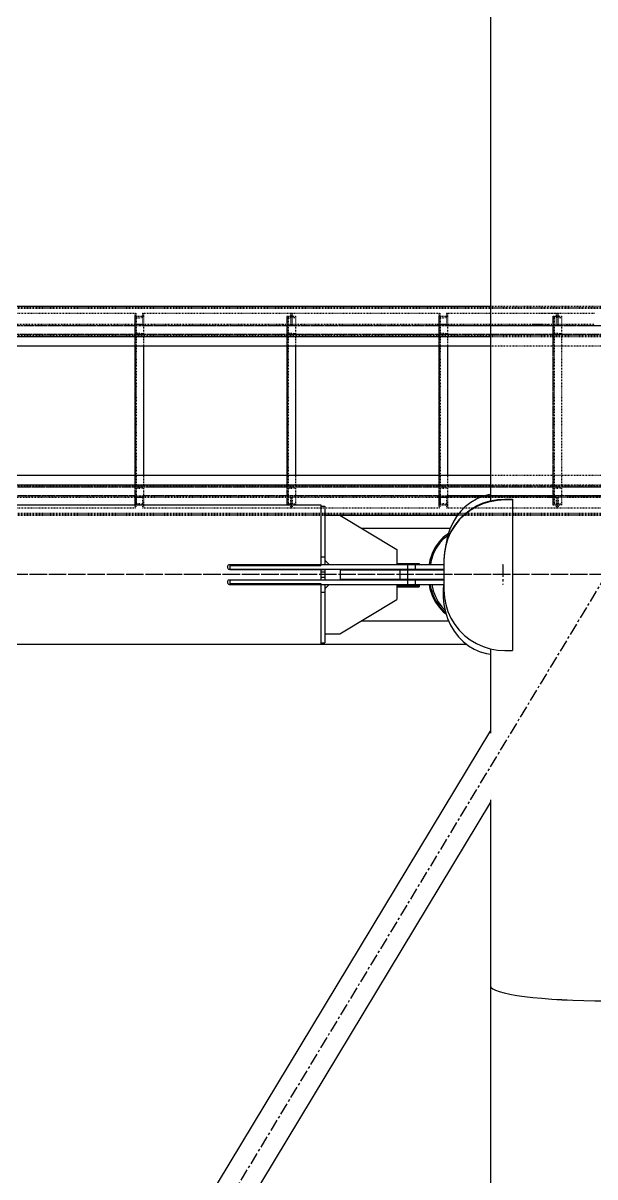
# Model space of a CAD drawing. Header units: millimetres. Extents: x 5143 to 30813, y 232 to 21408.
# Drawn here: x 22516 to 22893, y 5504 to 6263 of the extents above; entities that cross this region are included whole.
import ezdxf

# ---------------------------------------------------------------- set-up
doc = ezdxf.new("R2010")
doc.units = ezdxf.units.MM
doc.header["$LTSCALE"] = 0.25
for name, pattern in [('CENTER', [50.8, 31.75, -6.35, 6.35, -6.35]), ('XKITLINE00', [0]), ('XKITLINE02', [4, 2, -2]), ('XKITLINE03', [6, 3, -1, 1, -1])]:
    doc.linetypes.add(name, pattern=pattern)

msp = doc.modelspace()

# ---------------------------------------------------------------- linework, layer by layer
at = {"color": 8, "linetype": 'XKITLINE00'}
for p, q in [((22823.8, 7286.23), (22823.8, 5948.74)), ((20275, 5945.97), (22712.3, 5945.97)), ((22712.3, 5945.97), (22712.3, 5945.64)), ((22807.41, 5945.1), (22810.89, 5947.84)), ((22810.89, 5947.84), (22814.63, 5950.07)), ((22814.63, 5950.07), (22818.58, 5951.78)), ((22814.64, 5945.32), (22819.04, 5947.29)), ((22814.64, 5944.94), (22819.04, 5946.91)), ((22818.58, 5951.78), (22822.68, 5952.93)), ((22819.04, 5947.29), (22823.65, 5948.72)), ((22819.04, 5946.91), (22823.65, 5948.33)), ((22822.68, 5952.93), (22823.8, 5953.08)), ((22823.65, 5948.72), (22828.41, 5949.58)), ((22823.65, 5948.33), (22828.41, 5949.2)), ((22828.41, 5949.58), (22833.23, 5949.87)), ((22828.41, 5949.2), (22833.23, 5949.49)), ((22833.23, 5949.87), (22838.23, 5949.87)), ((22833.23, 5949.87), (22833.23, 5949.49)), ((22833.23, 5949.49), (22838.23, 5949.49)), ((22838.23, 5949.87), (22838.23, 5850.3)), ((22712.3, 5944.65), (22712.29, 5943.01)), ((22712.29, 5943.01), (22712.29, 5940.74)), ((22712.29, 5940.74), (22712.29, 5937.89)), ((22712.3, 5945.64), (22712.3, 5944.65)), ((22712.3, 5945.2), (22714.8, 5945.2)), ((22714.8, 5944.62), (22714.79, 5943.46)), ((22714.79, 5943.46), (22714.79, 5941.75)), ((22714.79, 5941.75), (22714.79, 5939.49)), ((22714.79, 5939.49), (22714.79, 5936.73)), ((22714.79, 5939.27), (22724.79, 5939.27)), ((22714.8, 5945.2), (22714.8, 5944.62)), ((22724.79, 5939.27), (22762.29, 5916.77)), ((22801.45, 5938.3), (22799.04, 5934.33)), ((22804.25, 5941.9), (22801.45, 5938.3)), ((22803.29, 5936.5), (22806.7, 5939.89)), ((22803.29, 5936.12), (22806.7, 5939.51)), ((22807.41, 5945.1), (22804.25, 5941.9)), ((22806.7, 5939.89), (22810.5, 5942.85)), ((22806.7, 5939.51), (22810.5, 5942.46)), ((22810.5, 5942.85), (22814.64, 5945.32)), ((22810.5, 5942.46), (22814.64, 5944.94)), ((22712.29, 5937.89), (22712.29, 5934.48)), ((22712.29, 5934.48), (22712.29, 5930.58)), ((22712.29, 5930.58), (22712.29, 5926.24)), ((22714.79, 5936.73), (22714.79, 5933.5)), ((22714.79, 5933.5), (22714.79, 5929.83)), ((22738.96, 5930.77), (22797.41, 5930.77)), ((22799.04, 5934.33), (22797.07, 5930.05)), ((22800.31, 5932.73), (22797.81, 5928.63)), ((22800.31, 5932.35), (22797.81, 5928.25)), ((22803.29, 5936.5), (22800.31, 5932.73)), ((22803.29, 5936.12), (22800.31, 5932.35)), ((22712.29, 5926.24), (22712.29, 5921.51)), ((22714.79, 5929.83), (22714.79, 5925.79)), ((22714.79, 5925.79), (22714.79, 5921.41)), ((22792.97, 5924.95), (22790.03, 5921.84)), ((22793.42, 5924.18), (22790.57, 5921.17)), ((22792.97, 5924.95), (22796.18, 5927.38)), ((22793.42, 5924.18), (22795.69, 5925.9)), ((22795.83, 5924.26), (22794.39, 5919.69)), ((22795.83, 5923.88), (22794.39, 5919.31)), ((22795.57, 5925.54), (22794.55, 5920.85)), ((22797.07, 5930.05), (22795.57, 5925.54)), ((22797.81, 5928.63), (22795.83, 5924.26)), ((22797.81, 5928.25), (22795.83, 5923.88)), ((22712.29, 5921.51), (22712.29, 5916.48)), ((22712.29, 5916.48), (22712.29, 5911.21)), ((22714.79, 5921.41), (22714.79, 5916.76)), ((22714.79, 5916.76), (22714.79, 5911.89)), ((22762.29, 5916.77), (22762.29, 5906.77)), ((22787.52, 5918.2), (22785.5, 5914.12)), ((22788.14, 5917.64), (22786.18, 5913.69)), ((22790.03, 5921.84), (22787.52, 5918.2)), ((22790.57, 5921.17), (22788.14, 5917.64)), ((22794.39, 5919.69), (22793.52, 5914.98)), ((22794.39, 5919.31), (22793.52, 5914.59)), ((22794.55, 5920.85), (22794.44, 5919.86)), ((22712.29, 5911.89), (22714.79, 5911.89)), ((22712.29, 5911.21), (22712.29, 5906.87)), ((22714.79, 5911.89), (22714.79, 5906.87)), ((22714.79, 5909.77), (22717.79, 5906.77)), ((22784.01, 5909.7), (22783.47, 5906.87)), ((22785.5, 5914.12), (22784.01, 5909.7)), ((22784.75, 5909.41), (22784.25, 5906.87)), ((22786.18, 5913.69), (22784.75, 5909.41)), ((22793.52, 5914.98), (22793.23, 5910.19)), ((22793.52, 5914.59), (22793.23, 5909.81)), ((22793.23, 5910.19), (22793.23, 5889.97)), ((22650.78, 5905.78), (22650.71, 5905.47)), ((22650.71, 5905.47), (22650.71, 5905.08)), ((22650.71, 5905.08), (22650.8, 5904.71)), ((22650.8, 5905.84), (22650.78, 5905.78)), ((22650.98, 5906.18), (22650.8, 5905.84)), ((22650.8, 5904.71), (22650.98, 5904.37)), ((22651.23, 5906.47), (22650.98, 5906.18)), ((22650.98, 5904.37), (22651.23, 5904.08)), ((22651.23, 5906.47), (22651.55, 5906.69)), ((22651.23, 5904.08), (22651.55, 5903.86)), ((22651.55, 5906.69), (22651.91, 5906.83)), ((22651.55, 5903.86), (22651.91, 5903.72)), ((22651.91, 5906.83), (22652.29, 5906.87)), ((22651.91, 5903.72), (22652.29, 5903.67)), ((22652.29, 5906.87), (22712.29, 5906.87)), ((22652.29, 5906.77), (22652.29, 5906.19)), ((22652.29, 5906.77), (22793.23, 5906.77)), ((22652.29, 5906.19), (22712.29, 5906.19)), ((22652.29, 5906.19), (22652.29, 5903.77)), ((22652.29, 5903.77), (22793.23, 5903.77)), ((22652.29, 5903.67), (22712.29, 5903.67)), ((22712.29, 5906.87), (22714.79, 5906.87)), ((22712.29, 5906.77), (22712.29, 5906.19)), ((22712.29, 5903.67), (22712.29, 5900.27)), ((22712.29, 5903.67), (22714.79, 5903.67)), ((22712.29, 5901.98), (22714.79, 5901.98)), ((22712.29, 5900.27), (22712.29, 5896.87)), ((22714.79, 5903.67), (22714.79, 5896.87)), ((22724.82, 5903.27), (22724.82, 5897.27)), ((22724.82, 5903.27), (22764.2, 5903.27)), ((22747.4, 5903.77), (22747.48, 5903.72)), ((22747.48, 5903.72), (22748.25, 5903.72)), ((22747.48, 5903.72), (22747.71, 5903.67)), ((22747.71, 5903.67), (22762.3, 5903.67)), ((22748.17, 5903.77), (22748.25, 5903.72)), ((22748.25, 5903.72), (22748.47, 5903.67)), ((22762.29, 5907.57), (22776.9, 5907.57)), ((22762.3, 5903.77), (22762.3, 5903.27)), ((22764.2, 5903.27), (22764.2, 5897.27)), ((22764.2, 5903.27), (22793.23, 5903.27)), ((22769.29, 5906.77), (22769.29, 5903.77)), ((22769.29, 5903.27), (22769.29, 5897.27)), ((22769.3, 5907.57), (22769.3, 5906.77)), ((22774.28, 5906.77), (22774.28, 5903.77)), ((22776.3, 5903.77), (22776.3, 5903.27)), ((22776.3, 5903.67), (22783.53, 5903.67)), ((22776.9, 5907.57), (22776.9, 5906.77)), ((22776.9, 5906.87), (22784.25, 5906.87)), ((22783.02, 5903.67), (22783, 5903.27)), ((22783.53, 5903.67), (22783.5, 5903.27)), ((22783.53, 5903.67), (22793.23, 5903.67)), ((22784.71, 5903.67), (22784.68, 5903.27)), ((22650.8, 5895.84), (22650.71, 5895.47)), ((22650.71, 5895.47), (22650.71, 5895.08)), ((22650.71, 5895.08), (22650.78, 5894.77)), ((22650.78, 5894.77), (22650.8, 5894.71)), ((22650.98, 5896.18), (22650.8, 5895.84)), ((22650.8, 5894.71), (22650.98, 5894.37)), ((22651.23, 5896.47), (22650.98, 5896.18)), ((22650.98, 5894.37), (22651.23, 5894.08)), ((22651.23, 5896.47), (22651.55, 5896.69)), ((22651.23, 5894.08), (22651.55, 5893.86)), ((22651.55, 5896.69), (22651.91, 5896.83)), ((22651.55, 5893.86), (22651.91, 5893.72)), ((22651.91, 5896.83), (22652.29, 5896.87)), ((22651.91, 5893.72), (22652.29, 5893.67)), ((22652.29, 5896.87), (22712.29, 5896.87)), ((22652.29, 5896.77), (22793.23, 5896.77)), ((22652.29, 5896.77), (22652.29, 5894.36)), ((22652.29, 5894.36), (22712.29, 5894.36)), ((22652.29, 5894.36), (22652.29, 5893.77)), ((22652.29, 5893.77), (22774.28, 5893.77)), ((22652.29, 5893.67), (22712.29, 5893.67)), ((22712.29, 5898.57), (22714.79, 5898.57)), ((22712.29, 5896.87), (22714.79, 5896.87)), ((22712.29, 5894.36), (22712.29, 5893.77)), ((22712.29, 5893.67), (22712.29, 5889.34)), ((22712.29, 5893.67), (22714.79, 5893.67)), ((22714.79, 5890.77), (22717.79, 5893.77)), ((22714.79, 5893.67), (22714.79, 5888.66)), ((22724.82, 5897.27), (22793.23, 5897.27)), ((22747.4, 5896.77), (22747.48, 5896.83)), ((22747.48, 5896.83), (22747.71, 5896.87)), ((22747.48, 5896.83), (22748.25, 5896.83)), ((22747.71, 5896.87), (22762.3, 5896.87)), ((22748.17, 5896.77), (22748.25, 5896.83)), ((22748.25, 5896.83), (22748.47, 5896.87)), ((22762.29, 5893.77), (22762.29, 5883.77)), ((22762.29, 5892.97), (22776.9, 5892.97)), ((22762.29, 5892.97), (22776.9, 5892.97)), ((22762.3, 5897.27), (22762.3, 5896.77)), ((22769.29, 5896.77), (22769.29, 5893.77)), ((22769.3, 5893.77), (22769.3, 5892.97)), ((22769.3, 5892.97), (22769.3, 5892.17)), ((22774.28, 5896.77), (22774.28, 5893.77)), ((22774.28, 5893.77), (22793.23, 5893.77)), ((22776.3, 5897.27), (22776.3, 5896.77)), ((22776.3, 5896.87), (22783.53, 5896.87)), ((22776.9, 5893.77), (22776.9, 5892.97)), ((22776.9, 5893.67), (22783.97, 5893.67)), ((22776.9, 5892.97), (22776.9, 5892.17)), ((22783, 5897.27), (22783.02, 5896.87)), ((22783.47, 5893.67), (22784.01, 5890.85)), ((22783.5, 5897.27), (22783.53, 5896.87)), ((22783.53, 5896.87), (22792.99, 5896.87)), ((22783.97, 5893.67), (22784.96, 5889.63)), ((22783.97, 5893.67), (22792.81, 5893.67)), ((22784.68, 5897.27), (22784.71, 5896.87)), ((22785.15, 5893.67), (22786.14, 5889.63)), ((22792.82, 5893.77), (22792.62, 5890.1)), ((22793.01, 5897.27), (22792.98, 5896.77)), ((22712.29, 5889.34), (22712.29, 5884.07)), ((22712.29, 5888.66), (22714.79, 5888.66)), ((22714.79, 5888.66), (22714.79, 5883.79)), ((22762.29, 5892.17), (22776.9, 5892.17)), ((22784.01, 5890.85), (22785.5, 5886.43)), ((22784.96, 5889.63), (22786.4, 5885.81)), ((22784.96, 5889.63), (22786.14, 5889.63)), ((22785.5, 5886.43), (22787.52, 5882.35)), ((22786.14, 5889.63), (22787.58, 5885.81)), ((22786.4, 5885.81), (22788.27, 5882.27)), ((22787.58, 5885.81), (22789.45, 5882.27)), ((22792.62, 5890.1), (22792.61, 5885.27)), ((22792.61, 5885.27), (22793.11, 5880.47)), ((22793.23, 5889.97), (22793.52, 5885.19)), ((22793.52, 5885.19), (22794.39, 5880.48)), ((22712.29, 5884.07), (22712.29, 5879.04)), ((22712.29, 5879.04), (22712.29, 5874.31)), ((22714.79, 5883.79), (22714.79, 5879.14)), ((22714.79, 5879.14), (22714.79, 5874.76)), ((22724.79, 5861.27), (22762.29, 5883.77)), ((22787.52, 5882.35), (22790.03, 5878.71)), ((22788.27, 5882.27), (22790.52, 5879.09)), ((22789.45, 5882.27), (22791.7, 5879.09)), ((22790.03, 5878.71), (22792.97, 5875.6)), ((22790.52, 5879.09), (22793.11, 5876.34)), ((22791.7, 5879.09), (22793.91, 5876.75)), ((22793.11, 5880.47), (22794.11, 5875.78)), ((22794.39, 5880.48), (22795.83, 5875.91)), ((22712.29, 5874.31), (22712.29, 5869.97)), ((22712.29, 5869.97), (22712.29, 5866.07)), ((22714.79, 5874.76), (22714.79, 5870.72)), ((22714.79, 5870.72), (22714.79, 5867.05)), ((22792.97, 5875.6), (22794.57, 5874.39)), ((22793.11, 5876.34), (22794.22, 5875.47)), ((22794.11, 5875.78), (22795.6, 5871.26)), ((22795.6, 5871.26), (22797.56, 5866.98)), ((22795.83, 5875.91), (22797.81, 5871.54)), ((22797.81, 5871.54), (22800.31, 5867.44)), ((22712.29, 5866.07), (22712.29, 5862.66)), ((22712.29, 5862.66), (22712.29, 5859.81)), ((22714.79, 5867.05), (22714.79, 5863.82)), ((22714.79, 5863.82), (22714.79, 5861.06)), ((22738.96, 5869.77), (22796.28, 5869.77)), ((22797.56, 5866.98), (22799.95, 5863)), ((22799.95, 5863), (22802.74, 5859.37)), ((22800.31, 5867.44), (22803.29, 5863.67)), ((22803.29, 5863.67), (22806.7, 5860.28)), ((22712.29, 5859.81), (22712.29, 5857.54)), ((22712.29, 5857.54), (22712.3, 5855.9)), ((22712.3, 5855.9), (22712.3, 5854.91)), ((22712.3, 5855.35), (22714.8, 5855.35)), ((22712.3, 5854.91), (22712.3, 5854.57)), ((22714.79, 5861.27), (22724.79, 5861.27)), ((22714.79, 5861.06), (22714.79, 5858.8)), ((22714.79, 5858.8), (22714.79, 5857.09)), ((22714.79, 5857.09), (22714.8, 5855.93)), ((22714.8, 5855.93), (22714.8, 5855.35)), ((22802.74, 5859.37), (22805.89, 5856.17)), ((22805.89, 5856.17), (22809.36, 5853.41)), ((22806.7, 5860.28), (22810.5, 5857.32)), ((22810.5, 5857.32), (22814.64, 5854.84)), ((22814.64, 5854.84), (22819.04, 5852.88)), ((21865.32, 5854.57), (22712.3, 5854.57)), ((22712.3, 5854.57), (22807.9, 5854.57)), ((22809.36, 5853.41), (22813.1, 5851.16)), ((22813.1, 5851.16), (22817.04, 5849.44)), ((22817.04, 5849.44), (22821.14, 5848.27)), ((22819.04, 5852.88), (22823.65, 5851.45)), ((22821.14, 5848.27), (22823.8, 5847.9)), ((22823.65, 5851.45), (22828.41, 5850.59)), ((22823.8, 5851.43), (22823.8, 5795.96)), ((22828.41, 5850.59), (22833.23, 5850.3)), ((22833.23, 5850.3), (22838.23, 5850.3)), ((22823.8, 5797.68), (22383.53, 5068.81)), ((22823.8, 5750.56), (22397.15, 5044.23)), ((22823.8, 5752.13), (22823.8, 5629.8)), ((22823.8, 5629.8), (22824.16, 5628.85)), ((22823.8, 5629.8), (22823.8, 4398.37)), ((22823.8, 5629.8), (22824.16, 5628.85)), ((22824.16, 5628.85), (22825.26, 5627.91)), ((22824.16, 5628.85), (22825.26, 5627.91)), ((22825.26, 5627.91), (22827.08, 5626.99)), ((22827.08, 5626.99), (22829.6, 5626.09)), ((22827.08, 5626.99), (22829.6, 5626.09)), ((22829.6, 5626.09), (22832.79, 5625.23)), ((22829.6, 5626.09), (22832.79, 5625.23)), ((22832.79, 5625.23), (22836.64, 5624.41)), ((22832.79, 5625.23), (22836.64, 5624.42)), ((22836.64, 5624.42), (22841.09, 5623.65)), ((22836.64, 5624.41), (22841.09, 5623.64)), ((22841.09, 5623.65), (22846.11, 5622.95)), ((22841.09, 5623.64), (22846.11, 5622.94)), ((22846.11, 5622.95), (22851.65, 5622.31)), ((22846.11, 5622.94), (22851.65, 5622.3)), ((22851.65, 5622.31), (22857.66, 5621.74)), ((22851.65, 5622.3), (22857.66, 5621.73)), ((22857.66, 5621.74), (22864.07, 5621.25)), ((22857.66, 5621.73), (22864.07, 5621.24)), ((22864.07, 5621.25), (22870.83, 5620.85)), ((22864.07, 5621.24), (22870.83, 5620.83)), ((22870.83, 5620.85), (22877.88, 5620.52)), ((22870.83, 5620.83), (22877.88, 5620.51)), ((22877.88, 5620.52), (22885.13, 5620.29)), ((22877.88, 5620.51), (22885.13, 5620.28)), ((22885.13, 5620.29), (22892.53, 5620.15)), ((22885.13, 5620.28), (22892.53, 5620.14)), ((22892.53, 5620.15), (22900, 5620.11)), ((22892.53, 5620.14), (22900, 5620.1))]:
    msp.add_line(p, q, dxfattribs=at)
at = {"color": 7, "linetype": 'XKITLINE00'}
for p, q in [((22140, 6076.68), (22823.8, 6076.68)), ((22140, 6056.68), (22823.8, 6056.68)), ((22140, 6050.48), (22823.8, 6050.48)), ((22590, 6050.48), (22590, 5965.48)), ((22595.5, 6050.48), (22595.5, 5965.48)), ((22690, 6050.48), (22690, 5965.48)), ((22695.5, 6050.48), (22695.5, 5965.48)), ((22790, 6050.48), (22790, 5965.48)), ((22795.5, 6050.48), (22795.5, 5965.48)), ((22140, 5965.48), (22823.8, 5965.48)), ((22140, 5959.3), (22823.8, 5959.3)), ((22714.79, 5939.3), (22802.22, 5939.3))]:
    msp.add_line(p, q, dxfattribs=at)
at = {"color": 3, "linetype": 'XKITLINE02'}
for p, q in [((22140, 6075.83), (22956.46, 6075.83)), ((22140, 6075.3), (22953.65, 6075.29)), ((22823.8, 6076.68), (22956.46, 6076.68)), ((22492.75, 6071.98), (22590.42, 6071.98)), ((22589.83, 6071.98), (22589.83, 6063.98)), ((22590, 6069.98), (22590, 5945.98)), ((22590, 6069.98), (22590, 6050.48)), ((22590, 6069.98), (22595.5, 6069.98)), ((22590, 6069.98), (22595.5, 6069.98)), ((22590, 6069.98), (22590, 6057.98)), ((22590.42, 6071.98), (22590.42, 6064.78)), ((22590.7, 6069.98), (22590.7, 5945.98)), ((22590.7, 6068.91), (22595.5, 6069.3)), ((22590.7, 6068.91), (22590.7, 6059.04)), ((22594.89, 6071.98), (22594.89, 6064.78)), ((22594.89, 6071.98), (22692.75, 6071.98)), ((22595.47, 6071.98), (22595.47, 6063.98)), ((22595.5, 6069.98), (22595.5, 5945.98)), ((22595.5, 6069.98), (22595.5, 6050.48)), ((22595.5, 6069.98), (22595.5, 6069.3)), ((22690, 6069.98), (22690, 5945.98)), ((22690, 6069.98), (22690, 6050.48)), ((22690, 6069.98), (22695.5, 6069.98)), ((22690, 6069.98), (22695.5, 6069.98)), ((22690, 6069.98), (22690, 6057.98)), ((22690.7, 6069.98), (22690.7, 5945.98)), ((22690.7, 6068.91), (22695.5, 6069.3)), ((22690.7, 6068.91), (22690.7, 6059.04)), ((22692.17, 6071.98), (22692.17, 6064.78)), ((22692.75, 6071.98), (22790.42, 6071.98)), ((22692.75, 6071.98), (22692.75, 6063.98)), ((22692.75, 6071.98), (22692.75, 6063.98)), ((22693.33, 6071.98), (22693.33, 6064.78)), ((22695.5, 6069.98), (22695.5, 5945.98)), ((22695.5, 6069.98), (22695.5, 6050.48)), ((22695.5, 6069.98), (22695.5, 6069.3)), ((22789.83, 6071.98), (22789.83, 6063.98)), ((22790, 6069.98), (22790, 5945.98)), ((22790, 6069.98), (22790, 6050.48)), ((22790, 6069.98), (22795.5, 6069.98)), ((22790, 6069.98), (22795.5, 6069.98)), ((22790, 6069.98), (22790, 6057.98)), ((22790.42, 6071.98), (22790.42, 6064.78)), ((22790.7, 6069.98), (22790.7, 5945.98)), ((22790.7, 6068.91), (22795.5, 6069.3)), ((22790.7, 6068.91), (22790.7, 6059.04)), ((22794.81, 6071.98), (22794.81, 6064.78)), ((22794.81, 6071.98), (22867.75, 6071.98)), ((22795.47, 6071.98), (22795.47, 6063.98)), ((22795.5, 6069.98), (22795.5, 5945.98)), ((22795.5, 6069.98), (22795.5, 6050.48)), ((22795.5, 6069.98), (22795.5, 6069.3)), ((22857.66, 6071.98), (22867.09, 6071.98)), ((22865, 6069.98), (22865, 5945.98)), ((22865, 6069.98), (22870.5, 6069.98)), ((22865, 6069.98), (22870.5, 6069.98)), ((22865, 6069.98), (22865, 6057.98)), ((22865.7, 6069.98), (22865.7, 5945.98)), ((22865.7, 6068.91), (22870.5, 6069.3)), ((22865.7, 6068.91), (22865.7, 6059.04)), ((22867.09, 6071.98), (22867.09, 6064.78)), ((22867.75, 6071.98), (22867.75, 6063.98)), ((22867.75, 6071.98), (22892.53, 6071.98)), ((22867.75, 6071.98), (22867.75, 6063.98)), ((22868.4, 6071.98), (22868.4, 6064.78)), ((22870.5, 6069.98), (22870.5, 5945.98)), ((22870.5, 6069.98), (22870.5, 6069.3)), ((22492.75, 6063.98), (22595.65, 6063.98)), ((22493.33, 6064.78), (22595.65, 6064.78)), ((22589.66, 6064.78), (22589.66, 6063.98)), ((22589.66, 6064.78), (22692.17, 6064.78)), ((22589.66, 6063.98), (22692.75, 6063.98)), ((22595.65, 6064.78), (22595.65, 6063.98)), ((22686.94, 6064.78), (22686.94, 6063.98)), ((22690, 6063.98), (22692.75, 6063.98)), ((22692.75, 6063.98), (22795.65, 6063.98)), ((22693.33, 6064.78), (22795.65, 6064.78)), ((22698.56, 6064.78), (22698.56, 6063.98)), ((22788.93, 6064.78), (22788.93, 6063.98)), ((22788.93, 6064.78), (22857.66, 6064.78)), ((22788.93, 6063.98), (22867.75, 6063.98)), ((22795.65, 6064.78), (22795.65, 6063.98)), ((22851.65, 6064.78), (22867.09, 6064.78)), ((22857.66, 6063.98), (22867.75, 6063.98)), ((22861.21, 6064.78), (22861.21, 6063.98)), ((22867.75, 6063.98), (22945.92, 6063.98)), ((22868.4, 6064.78), (22892.53, 6064.78)), ((22874.3, 6064.78), (22874.3, 6063.98)), ((22140, 6058.06), (22953.65, 6058.06)), ((22140, 6057.98), (22997.13, 6057.98)), ((22140, 6057.53), (22956.46, 6057.53)), ((22140, 6057.13), (22996.55, 6057.13)), ((22140, 6056.68), (22956.46, 6056.68)), ((22590, 6057.98), (22595.5, 6057.98)), ((22590.7, 6059.04), (22595.5, 6058.66)), ((22595.5, 6058.66), (22595.5, 6057.98)), ((22690, 6057.98), (22695.5, 6057.98)), ((22690.7, 6059.04), (22695.5, 6058.66)), ((22695.5, 6058.66), (22695.5, 6057.98)), ((22790, 6057.98), (22795.5, 6057.98)), ((22790.7, 6059.04), (22795.5, 6058.66)), ((22795.5, 6058.66), (22795.5, 6057.98)), ((22865, 6057.98), (22870.5, 6057.98)), ((22865.7, 6059.04), (22870.5, 6058.66)), ((22870.5, 6058.66), (22870.5, 6057.98)), ((22823.8, 6050.48), (22997.13, 6050.48)), ((22823.8, 5965.48), (22976.2, 5965.48)), ((22140, 5958.83), (22996.55, 5958.83)), ((22140, 5958.45), (22956.46, 5958.45)), ((22140, 5957.98), (22997.13, 5957.98)), ((22140, 5957.92), (22953.65, 5957.91)), ((22590, 5957.98), (22595.5, 5957.98)), ((22590, 5957.98), (22590, 5945.98)), ((22590.7, 5956.91), (22595.5, 5957.3)), ((22590.7, 5956.91), (22590.7, 5947.04)), ((22595.5, 5957.98), (22595.5, 5957.3)), ((22690, 5957.98), (22695.5, 5957.98)), ((22690, 5957.98), (22690, 5945.98)), ((22690.7, 5956.91), (22695.5, 5957.3)), ((22690.7, 5956.91), (22690.7, 5947.04)), ((22695.5, 5957.98), (22695.5, 5957.3)), ((22790, 5957.98), (22795.5, 5957.98)), ((22790, 5957.98), (22790, 5945.98)), ((22790.7, 5956.91), (22795.5, 5957.3)), ((22790.7, 5956.91), (22790.7, 5947.04)), ((22795.5, 5957.98), (22795.5, 5957.3)), ((22823.8, 5959.3), (22956.46, 5959.3)), ((22865, 5957.98), (22870.5, 5957.98)), ((22865, 5957.98), (22865, 5945.98)), ((22865.7, 5956.91), (22870.5, 5957.3)), ((22865.7, 5956.91), (22865.7, 5947.04)), ((22870.5, 5957.98), (22870.5, 5957.3)), ((22492.75, 5952), (22595.65, 5952)), ((22493.33, 5951.2), (22595.65, 5951.2)), ((22589.66, 5952), (22692.75, 5952)), ((22589.66, 5952), (22589.66, 5951.2)), ((22589.66, 5951.2), (22692.17, 5951.2)), ((22589.83, 5952), (22589.83, 5944)), ((22590, 5945.98), (22595.5, 5945.98)), ((22590, 5945.98), (22595.5, 5945.98)), ((22590.42, 5951.2), (22590.42, 5944)), ((22590.7, 5947.04), (22595.5, 5946.66)), ((22594.89, 5951.2), (22594.89, 5944)), ((22595.47, 5952), (22595.47, 5944)), ((22595.5, 5946.66), (22595.5, 5945.98)), ((22595.65, 5952), (22595.65, 5951.2)), ((22686.94, 5952), (22686.94, 5951.2)), ((22690, 5945.98), (22695.5, 5945.98)), ((22690, 5945.98), (22695.5, 5945.98)), ((22690.7, 5947.04), (22695.5, 5946.66)), ((22692.17, 5951.2), (22692.17, 5944)), ((22692.75, 5952), (22795.65, 5952)), ((22692.75, 5952), (22692.75, 5944)), ((22692.75, 5952), (22692.75, 5944)), ((22693.33, 5951.2), (22795.65, 5951.2)), ((22693.33, 5951.2), (22693.33, 5944)), ((22695.5, 5946.66), (22695.5, 5945.98)), ((22698.56, 5952), (22698.56, 5951.2)), ((22788.93, 5952), (22861.21, 5952)), ((22788.93, 5952), (22788.93, 5951.2)), ((22788.93, 5951.2), (22861.21, 5951.2)), ((22789.83, 5952), (22795.47, 5952)), ((22789.83, 5952), (22789.83, 5944)), ((22789.83, 5951.2), (22794.81, 5951.2)), ((22790, 5945.98), (22795.5, 5945.98)), ((22790, 5945.98), (22795.5, 5945.98)), ((22790.42, 5951.2), (22790.42, 5944)), ((22790.7, 5947.04), (22795.5, 5946.66)), ((22794.81, 5951.2), (22867.09, 5951.2)), ((22794.81, 5951.2), (22794.81, 5944)), ((22795.47, 5952), (22867.75, 5952)), ((22795.47, 5952), (22795.47, 5944)), ((22795.5, 5946.66), (22795.5, 5945.98)), ((22795.65, 5952), (22795.65, 5951.2)), ((22861.21, 5952), (22867.75, 5952)), ((22861.21, 5952), (22861.21, 5951.2)), ((22861.21, 5951.2), (22867.09, 5951.2)), ((22865, 5945.98), (22870.5, 5945.98)), ((22865, 5945.98), (22870.5, 5945.98)), ((22865.7, 5947.04), (22870.5, 5946.66)), ((22867.09, 5951.2), (22867.09, 5944)), ((22867.75, 5952), (22867.75, 5944)), ((22867.75, 5952), (22939.36, 5952)), ((22867.75, 5952), (22874.3, 5952)), ((22867.75, 5952), (22867.75, 5944)), ((22868.4, 5951.2), (22940.02, 5951.2)), ((22868.4, 5951.2), (22874.3, 5951.2)), ((22868.4, 5951.2), (22868.4, 5944)), ((22870.5, 5946.66), (22870.5, 5945.98)), ((22874.3, 5952), (22945.92, 5952)), ((22874.3, 5952), (22874.3, 5951.2)), ((22874.3, 5951.2), (22945.92, 5951.2)), ((22140, 5940.68), (22953.65, 5940.68)), ((22140, 5940.15), (22956.46, 5940.15)), ((22140, 5939.3), (22956.46, 5939.3)), ((22140, 5939.3), (22714.79, 5939.3)), ((22492.75, 5944), (22590.42, 5944)), ((22594.89, 5944), (22692.75, 5944)), ((22692.75, 5944), (22790.42, 5944)), ((22794.81, 5944), (22867.75, 5944)), ((22867.09, 5944), (22867.75, 5944)), ((22867.75, 5944), (22940.02, 5944))]:
    msp.add_line(p, q, dxfattribs=at)
at = {"color": 1, "linetype": 'XKITLINE03'}
for p, q in [((22590, 5945.98), (22590, 6069.98)), ((22690, 5945.98), (22690, 6069.98)), ((22790, 5945.98), (22790, 6069.98)), ((22865, 5945.98), (22865, 6069.98)), ((22492.75, 6063.98), (22589.83, 6063.98)), ((22595.47, 6063.98), (22692.75, 6063.98)), ((22692.75, 6063.98), (22789.83, 6063.98)), ((22795.47, 6063.98), (22867.75, 6063.98)), ((22867.75, 6063.98), (22939.36, 6063.98)), ((22987.13, 6057.98), (22140, 6057.98)), ((22140, 5957.98), (22997.13, 5957.98)), ((22589.83, 5952), (22492.75, 5952)), ((22692.75, 5952), (22595.47, 5952)), ((22789.83, 5952), (22692.75, 5952)), ((22867.75, 5952), (22795.47, 5952)), ((22939.36, 5952), (22867.75, 5952))]:
    msp.add_line(p, q, dxfattribs=at)
at = {"color": 8, "linetype": 'CENTER'}
for p, q in [((22900, 5900.27), (20275, 5900.27)), ((22900, 5900.27), (21825, 4120.57)), ((23075, 5900.27), (22317.5, 5900.27)), ((22900, 5900.27), (22317.5, 5900.27)), ((22769.3, 5906.77), (22769.3, 5893.77)), ((22831.89, 5906.77), (22831.89, 5893.77))]:
    msp.add_line(p, q, dxfattribs=at)
at = {"color": 1, "linetype": 'XKITLINE00'}
for centre in [(22590, 6069.98), (22690, 6069.98), (22790, 6069.98), (22865, 6069.98), (22589.83, 6063.98), (22595.47, 6063.98), (22692.75, 6063.98), (22692.75, 6063.98), (22789.83, 6063.98), (22795.47, 6063.98), (22867.75, 6063.98), (22867.75, 6063.98), (22590, 6057.98), (22690, 6057.98), (22790, 6057.98), (22865, 6057.98), (22590, 5957.98), (22690, 5957.98), (22790, 5957.98), (22865, 5957.98), (22589.83, 5952), (22590, 5945.98), (22595.47, 5952), (22690, 5945.98), (22692.75, 5952), (22692.75, 5952), (22789.83, 5952), (22790, 5945.98), (22795.47, 5952), (22865, 5945.98), (22867.75, 5952), (22867.75, 5952)]:
    msp.add_circle(centre, 0.05, dxfattribs=at)
at = {"color": 8, "linetype": 'XKITLINE00'}
for centre in [(22769.3, 5906.77), (22831.89, 5906.77), (22769.3, 5893.77), (22831.89, 5893.77)]:
    msp.add_circle(centre, 0.05, dxfattribs=at)

doc.saveas('drawing.dxf')
